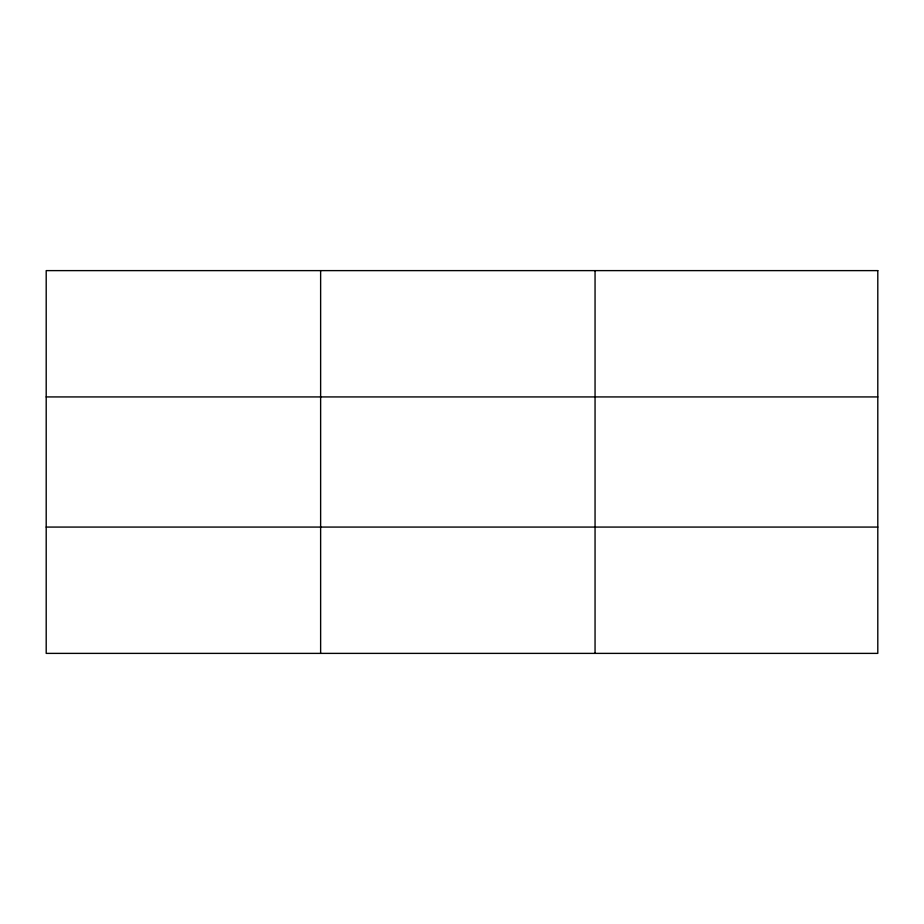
<?xml version="1.0" encoding="UTF-8"?>
<svg xmlns="http://www.w3.org/2000/svg" width="924" height="924" viewBox="0 0 924 924"><rect width="100%" height="100%" fill="white"/><g stroke="black" fill="none" stroke-linecap="round" stroke-linejoin="round"><path stroke-width="1.39" d="M320.628 653.384L320.628 270.617M595.056 653.384L595.056 270.617M46.2 396.927L877.8 396.927M46.2 527.073L877.8 527.073M877.8 270.617L877.8 653.384L46.2 653.384L46.2 270.617L877.8 270.617"/></g></svg>
